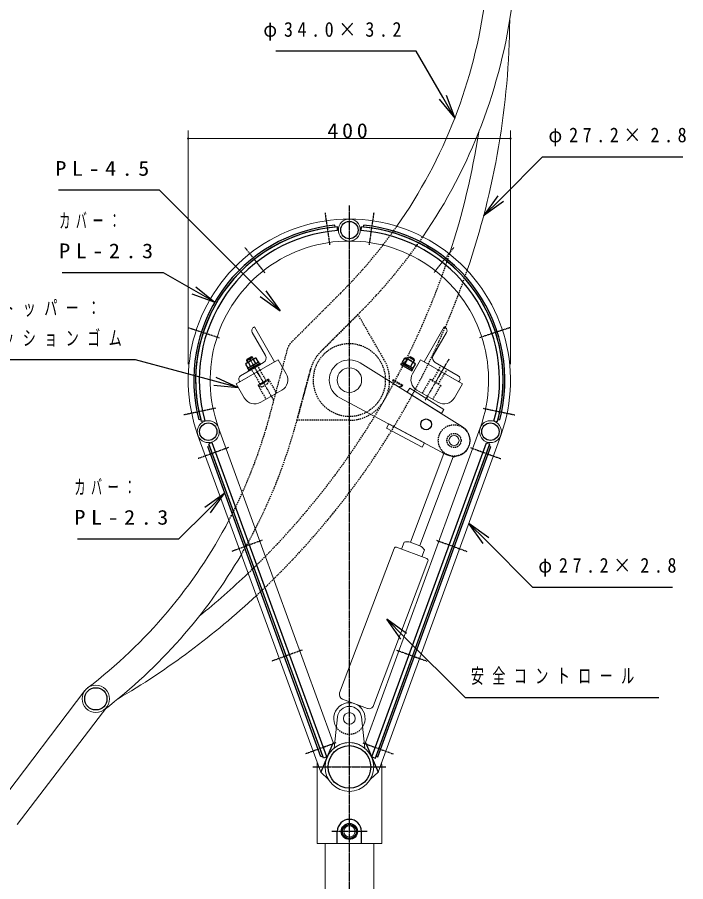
# Model space of a CAD drawing. Units: millimetres at full size; some dimension numbers follow another scale. Extents: x -11724 to 0, y -2278 to 7380.
# Drawn here: x -4987 to -2497, y 1008 to 4226 of the extents above; entities that cross this region are included whole.
import ezdxf

# ---------------------------------------------------------------- set-up
doc = ezdxf.new("R2010")
doc.units = ezdxf.units.MM
doc.linetypes.add('USER2', pattern=[6, 3, -1, 1, -1])
doc.linetypes.add('USER4', pattern=[8, 5, -3])
doc.layers.add('線', color=2, linetype='Continuous', lineweight=25)
doc.layers.add('補助', color=2, linetype='Continuous', lineweight=25)
doc.styles.add('ＭＳ ゴシック', font='')
doc.styles.get('ＭＳ ゴシック').set_extended_font_data('MS Gothic')

# ---------------------------------------------------------------- blocks, each defined once
blk = doc.blocks.new('dimension_origin')
at = {"color": 0, "linetype": 'Continuous', "lineweight": -2}
blk.add_circle((0, 0), 1.25, dxfattribs=at)

msp = doc.modelspace()

# ---------------------------------------------------------------- linework, layer by layer
at = {"layer": '線', "color": 20, "linetype": 'USER2'}
for p, q in [((-3750, 800), (-3750, 3525)), ((-3840.685, 3498.035), (-3832.489, 3441.728)), ((-3659.315, 3498.035), (-3667.511, 3441.728)), ((-3832.489, 3441.728), (-3823.343, 3378.89)), ((-3667.511, 3441.728), (-3676.657, 3378.89)), ((-4139.327, 3369.793), (-4064.875, 3275.173)), ((-3360.673, 3369.793), (-3395.858, 3325.077)), ((-4104.142, 3325.077), (-4064.875, 3275.173)), ((-3395.858, 3325.077), (-3435.125, 3275.173)), ((-4348.478, 3070.501), (-4294.39, 3052.832)), ((-3151.522, 3070.501), (-3205.61, 3052.832)), ((-4294.39, 3052.832), (-4234.029, 3033.115)), ((-3205.61, 3052.832), (-3265.971, 3033.115)), ((-4120.249, 2952.927), (-4032.146, 2800.329)), ((-4084.039, 2890.209), (-4111.498, 2937.769)), ((-3379.751, 2952.927), (-3467.854, 2800.329)), ((-3415.961, 2890.209), (-3388.502, 2937.769)), ((-4248.393, 2770.648), (-4310.545, 2757.635)), ((-3251.607, 2770.648), (-3189.455, 2757.635)), ((-4310.545, 2757.635), (-4366.237, 2745.974)), ((-3189.455, 2757.635), (-3133.763, 2745.974)), ((-4200.575, 2624.248), (-4260.236, 2602.504)), ((-3299.425, 2624.248), (-3239.764, 2602.504)), ((-4260.236, 2602.504), (-4313.696, 2583.02)), ((-3239.764, 2602.504), (-3186.304, 2583.02)), ((-4134.392, 2257.222), (-4187.852, 2237.738)), ((-4074.731, 2278.967), (-4134.392, 2257.222)), ((-3425.269, 2278.967), (-3365.608, 2257.222)), ((-3365.608, 2257.222), (-3312.148, 2237.738)), ((-3925.773, 1870.266), (-4038.894, 1829.037)), ((-3925.773, 1870.266), (-3985.434, 1848.521)), ((-3574.227, 1870.266), (-3514.566, 1848.521)), ((-3514.566, 1848.521), (-3461.106, 1829.037)), ((-3799.926, 1524.977), (-3859.587, 1503.233)), ((-3700.074, 1524.977), (-3640.413, 1503.233)), ((-3859.59, 1503.239), (-3913.05, 1483.755)), ((-3640.41, 1503.239), (-3586.95, 1483.755)), ((-3885.75, 1435), (-3614.25, 1435)), ((-3684, 1195), (-3816, 1195))]:
    msp.add_line(p, q, dxfattribs=at)
at = {"layer": '線'}
for p, q in [((-3803.051, 3445.238), (-3803.69, 3452.108)), ((-3793.729, 3432.488), (-3794.784, 3445.938)), ((-3706.271, 3432.488), (-3705.216, 3445.938)), ((-3696.949, 3445.238), (-3696.31, 3452.108)), ((-4130.543, 2953.956), (-4115.994, 2962.356)), ((-4111.076, 2961.038), (-4115.994, 2962.356)), ((-3528.772, 2961.038), (-3523.855, 2962.356)), ((-3509.306, 2953.956), (-3523.855, 2962.356)), ((-4135.831, 2934.882), (-4133.656, 2938.649)), ((-4127.168, 2919.878), (-4135.831, 2934.882)), ((-4101.18, 2957.399), (-4133.656, 2938.649)), ((-4131.861, 2949.038), (-4111.076, 2961.038)), ((-4131.861, 2949.038), (-4130.543, 2953.956)), ((-4127.811, 2942.024), (-4131.861, 2949.038)), ((-4087.663, 2942.686), (-4127.673, 2919.586)), ((-4088.168, 2942.394), (-4127.168, 2919.878)), ((-4117.418, 2925.507), (-4126.081, 2940.511)), ((-4125.453, 2913.94), (-4083.884, 2937.94)), ((-4084.663, 2937.49), (-4124.673, 2914.39)), ((-4081.484, 2933.783), (-4123.053, 2909.783)), ((-4107.026, 2954.024), (-4111.076, 2961.038)), ((-4109.44, 2930.113), (-4105.048, 2925.721)), ((-4107.289, 2931.355), (-4102.896, 2926.963)), ((-4097.918, 2936.765), (-4106.581, 2951.77)), ((-4096.831, 2957.399), (-4101.18, 2957.399)), ((-4088.168, 2942.394), (-4096.831, 2957.399)), ((-4084.663, 2937.49), (-4087.663, 2942.686)), ((-4081.484, 2933.783), (-4083.884, 2937.94)), ((-3558.365, 2933.783), (-3555.965, 2937.94)), ((-3558.365, 2933.783), (-3516.796, 2909.783)), ((-3514.396, 2913.94), (-3555.965, 2937.94)), ((-3555.185, 2937.49), (-3552.185, 2942.686)), ((-3555.185, 2937.49), (-3515.175, 2914.39)), ((-3552.185, 2942.686), (-3512.175, 2919.586)), ((-3551.68, 2942.394), (-3543.018, 2957.399)), ((-3551.68, 2942.394), (-3512.68, 2919.878)), ((-3543.018, 2957.399), (-3538.668, 2957.399)), ((-3541.93, 2936.765), (-3533.268, 2951.77)), ((-3538.668, 2957.399), (-3506.192, 2938.649)), ((-3532.56, 2931.355), (-3536.952, 2926.963)), ((-3530.408, 2930.113), (-3534.8, 2925.721)), ((-3532.822, 2954.024), (-3528.772, 2961.038)), ((-3507.988, 2949.038), (-3528.772, 2961.038)), ((-3522.43, 2925.507), (-3513.768, 2940.511)), ((-3512.68, 2919.878), (-3504.018, 2934.882)), ((-3512.038, 2942.024), (-3507.988, 2949.038)), ((-3507.988, 2949.038), (-3509.306, 2953.956)), ((-3504.018, 2934.882), (-3506.192, 2938.649)), ((-4124.673, 2914.39), (-4127.673, 2919.586)), ((-4123.053, 2909.783), (-4125.453, 2913.94)), ((-3516.796, 2909.783), (-3514.396, 2913.94)), ((-3515.175, 2914.39), (-3512.175, 2919.586)), ((-3834.062, 1472.623), (-4260.394, 2642.36)), ((-3665.938, 1472.623), (-3239.606, 2642.36)), ((-3855.8, 1472.69), (-4276.992, 2628.327)), ((-3846.746, 1468), (-4273.077, 2637.737)), ((-3849.317, 1475.053), (-4270.509, 2630.69)), ((-3653.254, 1468), (-3226.923, 2637.737)), ((-3650.683, 1475.053), (-3229.491, 2630.69)), ((-3644.2, 1472.69), (-3223.008, 2628.327)), ((-3810, 1525.75), (-3856.789, 1415.832)), ((-3690, 1525.75), (-3643.211, 1415.832)), ((-3849.317, 1475.053), (-3855.8, 1472.69)), ((-3834.062, 1472.623), (-3846.746, 1468)), ((-3665.938, 1472.623), (-3653.254, 1468)), ((-3650.683, 1475.053), (-3644.2, 1472.69)), ((-3856.789, 1415.832), (-3828.592, 1389.625)), ((-3643.211, 1415.832), (-3671.408, 1389.625)), ((-3795, 1150), (-3795, 1195)), ((-3705, 1150), (-3705, 1195))]:
    msp.add_line(p, q, dxfattribs=at)
at = {"layer": '線', "color": 4, "linetype": 'USER4'}
for p, q in [((-3782.595, 3199.464), (-3970.226, 3011.833)), ((-3856.039, 2981.77), (-3710.463, 3127.346)), ((-3717.811, 3119.998), (-3856.039, 2981.77)), ((-3620.07, 2950.704), (-3717.811, 3119.998)), ((-4046.669, 2742.075), (-3977.991, 2998.384)), ((-4104.96, 2899.445), (-4113.96, 2915.033)), ((-4081.81, 2860.848), (-4104.31, 2899.82)), ((-4081.577, 2912.945), (-4090.577, 2928.533)), ((-4059.726, 2873.598), (-4082.226, 2912.57)), ((-3894.862, 2914.527), (-3948.147, 2715.666)), ((-3945.457, 2725.704), (-3894.862, 2914.527)), ((-3440.274, 2873.598), (-3417.774, 2912.57)), ((-3418.423, 2912.945), (-3409.423, 2928.533)), ((-3418.19, 2860.848), (-3395.69, 2899.82)), ((-3395.04, 2899.445), (-3386.04, 2915.033)), ((-4051.283, 2878.473), (-4090.254, 2855.973)), ((-4052.842, 2877.573), (-4088.695, 2856.873)), ((-4051.342, 2874.975), (-4087.195, 2854.275)), ((-4051.342, 2874.975), (-4052.842, 2877.573)), ((-4051.283, 2878.473), (-4021.283, 2826.512)), ((-3588.507, 2874.975), (-3587.007, 2877.573)), ((-3588.507, 2874.975), (-3552.653, 2854.275)), ((-3587.007, 2877.573), (-3551.153, 2856.873)), ((-3448.717, 2878.473), (-3478.717, 2826.512)), ((-3448.717, 2878.473), (-3409.746, 2855.973)), ((-4090.254, 2855.973), (-4060.254, 2804.012)), ((-4087.195, 2854.275), (-4088.695, 2856.873)), ((-4055.3, 2861.432), (-4073.487, 2850.932)), ((-3584.548, 2861.432), (-3566.362, 2850.932)), ((-3552.653, 2854.275), (-3551.153, 2856.873)), ((-3409.746, 2855.973), (-3439.746, 2804.012)), ((-4303.721, 2728.784), (-4310.392, 2727.022)), ((-4288.543, 2724.413), (-4301.544, 2720.778)), ((-3749.973, 2725.704), (-3945.457, 2725.704))]:
    msp.add_line(p, q, dxfattribs=at)
at = {"layer": '線', "color": 7, "lineweight": 13}
for p, q in [((-4103.316, 3073.598), (-4107.214, 3071.348)), ((-4028.316, 2943.695), (-4103.316, 3073.598)), ((-3471.684, 2943.695), (-3396.684, 3073.598)), ((-3396.684, 3073.598), (-3392.786, 3071.348)), ((-4112.155, 3052.907), (-4062.655, 2967.171)), ((-3387.845, 3052.907), (-3437.345, 2967.171)), ((-4171.211, 2861.195), (-4015.326, 2951.195)), ((-4158.22, 2868.695), (-4028.316, 2943.695)), ((-4069.792, 2940.533), (-4155.529, 2891.033)), ((-4015.326, 2951.195), (-3985.326, 2899.233)), ((-3328.547, 2701.637), (-3710.329, 2939.37)), ((-3484.674, 2951.195), (-3514.674, 2899.233)), ((-3328.789, 2861.195), (-3484.674, 2951.195)), ((-3341.78, 2868.695), (-3471.684, 2943.695)), ((-3430.208, 2940.533), (-3344.471, 2891.033)), ((-4160.47, 2872.592), (-4158.22, 2868.695)), ((-3339.53, 2872.592), (-3341.78, 2868.695)), ((-4171.211, 2861.195), (-4141.211, 2809.233)), ((-4001.797, 2837.762), (-4079.739, 2792.762)), ((-3498.203, 2837.762), (-3420.261, 2792.762)), ((-3328.789, 2861.195), (-3358.789, 2809.233)), ((-3388.513, 2597.771), (-3785.287, 2809.538)), ((-3810, 1525.75), (-4237.059, 2697.483)), ((-3690, 1525.75), (-3262.941, 2697.483)), ((-3856.789, 1415.832), (-4313.725, 2669.54)), ((-3643.211, 1415.832), (-3186.275, 2669.54)), ((-3522.794, 2272.301), (-3398.425, 2602.565)), ((-3487.7, 2259.086), (-3363.331, 2589.349)), ((-3363.331, 2589.349), (-3398.425, 2602.565)), ((-3574.085, 2253.148), (-3461.784, 2210.858)), ((-3555.836, 2246.276), (-3546.321, 2271.544)), ((-3487.39, 2258.969), (-3523.104, 2272.418)), ((-3583.747, 2248.772), (-3786.21, 1711.13)), ((-3480.033, 2217.73), (-3470.517, 2242.998)), ((-3659.871, 1663.554), (-3457.408, 2201.196)), ((-4734.612, 1719.68), (-5067.766, 1283.32)), ((-3775.708, 1687.941), (-3683.059, 1653.052)), ((-4653.54, 1657.782), (-4986.694, 1221.423)), ((-3807, 1505.399), (-3794.627, 1621.53)), ((-3693, 1505.399), (-3705.373, 1621.53)), ((-3870.511, 1442.5), (-3870.511, 1150)), ((-3629.489, 1442.5), (-3629.489, 1150)), ((-3870.511, 1150), (-3629.489, 1150)), ((-3840.75, 1150), (-3840.75, 850)), ((-3659.25, 850), (-3659.25, 1150))]:
    msp.add_line(p, q, dxfattribs=at)
at = {"layer": '線', "linetype": 'USER4'}
for p, q in [((-3211.457, 2724.413), (-3198.456, 2720.778)), ((-3196.279, 2728.784), (-3189.608, 2727.022)), ((-4260.394, 2642.36), (-4273.077, 2637.737)), ((-3239.606, 2642.36), (-3226.923, 2637.737)), ((-4270.509, 2630.69), (-4276.992, 2628.327)), ((-3229.491, 2630.69), (-3223.008, 2628.327))]:
    msp.add_line(p, q, dxfattribs=at)
at = {"layer": '線', "color": 7, "lineweight": 13}
for points in [[(-3534.824, 2830.084), (-3525.309, 2845.364), (-3397.978, 2766.075), (-3407.492, 2750.795)], [(-3611.366, 2696.309), (-3479.034, 2625.681), (-3470.559, 2641.561), (-3602.89, 2712.189)]]:
    msp.add_lwpolyline(points, close=True, dxfattribs=at)
for centre, radius in [((-3750, 3434.2), 40.8), ((-3749.973, 2875.704), 45.75), ((-3749.973, 2875.704), 45.75), ((-4275.392, 2683.512), 40.8), ((-3224.608, 2683.512), 40.8), ((-3360.262, 2650.704), 18.75), ((-3360.262, 2650.704), 18.75), ((-4694.076, 1688.731), 51), ((-3750, 1615.75), 21.75), ((-3750, 1435), 90.75), ((-3750, 1195), 21)]:
    msp.add_circle(centre, radius, dxfattribs=at)
at = {"layer": '線'}
for centre, radius in [((-3750, 3434.2), 32.4), ((-4275.392, 2683.512), 32.4), ((-3464.185, 2710.704), 20.25), ((-3224.608, 2683.512), 32.4), ((-4694.076, 1688.731), 41.4), ((-3750, 1435), 79.35), ((-3750, 1195), 30), ((-3750, 1195), 25.95)]:
    msp.add_circle(centre, radius, dxfattribs=at)
at = {"layer": '線', "color": 4, "linetype": 'USER4'}
for radius in [58.5, 26.25]:
    msp.add_circle((-3360.262, 2650.704), radius, dxfattribs=at)
at = {"layer": '線', "color": 7, "lineweight": 13}
for centre, radius, start, end in [((-5119.027, 4535.896), 1890, 324.8719, 352.6269), ((-5119.027, 4535.896), 1992, 325.54824, 352.6269), ((-6114.223, 4240.704), 2961.6, 341.15981, 359.54153), ((-6114.223, 4240.704), 2880, 341.88014, 351.18124), ((-3750, 2875), 600, 339.97484, 200.02516), ((-3750, 2875), 518.4, 339.97484, 200.02516), ((-4100.464, 3059.657), 13.5, 120, 210), ((-3399.536, 3059.657), 13.5, 330, 60), ((-4079.542, 2957.421), 19.5, 300, 30), ((-3420.458, 2957.421), 19.5, 150, 240), ((-3749.973, 2875.704), 75, 58.08979, 241.91021), ((-4024.297, 2876.733), 45, 300, 30), ((-3475.703, 2876.733), 45, 150, 240), ((-4148.779, 2879.342), 13.5, 120, 210), ((-3351.221, 2879.342), 13.5, 330, 60), ((-4102.239, 2831.733), 45, 210, 300), ((-3397.761, 2831.733), 45, 240, 330), ((-3360.262, 2650.704), 60, 241.91021, 58.08979), ((-3396.789, 2607.379), 5.085, 158.60293, 251.23147), ((-3361.385, 2594.047), 5.085, 247.49826, 340.12679), ((-5872.269, 3231.243), 1890, 307.3731, 332.32427), ((-3576.728, 2246.129), 7.5, 69.36486, 159.36486), ((-3532.809, 2221.439), 51.895, 79.22163, 105.09167), ((-3513.722, 2214.251), 51.895, 33.63806, 59.5081), ((-5872.269, 3231.243), 1992, 307.3731, 329.7082), ((-3464.427, 2203.839), 7.5, 339.36486, 69.36486), ((-6114.223, 4240.704), 2880, 308.81876, 313.63863), ((-6114.223, 4240.704), 2961.6, 300.45847, 312.95028), ((-3769.364, 1704.787), 18, 159.36486, 249.36486), ((-3750, 1615.75), 58.5, 326.3486, 213.6514), ((-3747.11, 1677.1), 5.085, 158.60293, 251.23147), ((-3750, 1615.75), 45, 7.37939, 172.62061), ((-3711.705, 1663.767), 5.085, 247.49826, 340.12679), ((-3676.716, 1669.897), 18, 249.36486, 339.36486), ((-3750, 1435.75), 90, 50.70352, 129.29648), ((-3750, 1435), 120.75, 172.31035, 176.34812), ((-3750, 1435), 120.75, 3.65188, 7.68965)]:
    msp.add_arc(centre, radius, start, end, dxfattribs=at)
at = {"layer": '線'}
for centre, radius, start, end in [((-3750, 2875), 579.6, 95.31507, 194.79197), ((-3750, 2875), 572.7, 94.48502, 195.62202), ((-3750, 2875), 572.7, 95.31507, 194.79197), ((-3750, 2875), 572.7, 344.37798, 85.51498), ((-3750, 2875), 572.7, 345.20803, 84.68493), ((-3750, 2875), 579.6, 345.20803, 84.68493), ((-3750, 2875), 559.2, 94.48502, 195.62202), ((-3750, 2875), 559.2, 344.37798, 85.51498), ((-4126.081, 2929.253), 11.258, 90.00001, 149.99999), ((-4102.304, 2921.844), 30.23, 98.13461, 141.86539), ((-4096.831, 2946.14), 11.258, 90.00001, 149.99999), ((-3543.018, 2946.14), 11.258, 30.00001, 89.99999), ((-3537.545, 2921.844), 30.23, 38.13461, 81.86539), ((-3513.768, 2929.253), 11.258, 30.00001, 89.99999), ((-3750, 1195), 45, 0, 180)]:
    msp.add_arc(centre, radius, start, end, dxfattribs=at)
at = {"layer": '線', "color": 4, "linetype": 'USER4'}
for centre, radius, start, end in [((-5119.027, 4535.896), 1890, 315, 324.8719), ((-5119.027, 4535.896), 1992, 315.00029, 325.54824), ((-6114.223, 4240.704), 2880, 313.63863, 341.88014), ((-6114.223, 4240.704), 2961.6, 312.95028, 341.15981), ((-3949.013, 2990.62), 30, 135, 165), ((-3749.973, 2875.704), 135, 1.83878, 298.16122), ((-3749.973, 2875.704), 150, 135, 165), ((-3749.973, 2875.704), 150, 270, 30), ((-4074.991, 2874.537), 23.653, 326.35381, 1.06186), ((-3749.973, 2875.704), 135, 298.16122, 1.83878), ((-3564.858, 2874.537), 23.653, 178.93814, 213.64619), ((-4074.991, 2874.537), 23.653, 238.93814, 273.64619), ((-3564.858, 2874.537), 23.653, 266.35381, 301.06186), ((-5872.269, 3231.243), 1890, 332.32427, 345), ((-5872.269, 3231.243), 1992, 329.7082, 344.99971), ((-3750, 1615.75), 58.5, 213.6514, 326.3486)]:
    msp.add_arc(centre, radius, start, end, dxfattribs=at)
at = {"layer": '補助'}
for p, q in [((-3531.535, 4100.278), (-4023.399, 4100.278)), ((-3501.535, 4100.278), (-3531.535, 4100.278)), ((-3402.539, 3928.812), (-3501.535, 4100.278)), ((-3357.539, 3850.869), (-3402.539, 3928.812)), ((-3389.549, 3936.312), (-3357.539, 3850.869)), ((-3415.53, 3921.312), (-3357.539, 3850.869)), ((-3186.387, 3551.048), (-3030.264, 3707.17)), ((-3030.264, 3707.17), (-3000.264, 3707.17)), ((-3000.264, 3707.17), (-2508.4, 3707.17)), ((-4486.802, 3582.411), (-4833.731, 3582.411)), ((-4456.802, 3582.411), (-4486.802, 3582.411)), ((-4071.303, 3197.017), (-4456.802, 3582.411)), ((-3196.993, 3561.654), (-3250.026, 3487.408)), ((-3250.026, 3487.408), (-3186.387, 3551.048)), ((-3175.78, 3540.441), (-3250.026, 3487.408)), ((-4472.543, 3275.479), (-4819.472, 3275.479)), ((-4442.543, 3275.479), (-4472.543, 3275.479)), ((-4329.593, 3210.315), (-4442.543, 3275.479)), ((-4322.097, 3223.308), (-4251.637, 3165.339)), ((-4337.089, 3197.322), (-4251.637, 3165.339)), ((-4251.637, 3165.339), (-4329.593, 3210.315)), ((-4007.655, 3133.386), (-4071.303, 3197.017)), ((-4060.698, 3207.625), (-4007.655, 3133.386)), ((-4081.909, 3186.409), (-4007.655, 3133.386)), ((-4576.406, 2950.747), (-5138.11, 2950.747)), ((-4546.406, 2950.747), (-4576.406, 2950.747)), ((-4250.644, 2871.498), (-4546.406, 2950.747)), ((-4163.711, 2848.204), (-4250.644, 2871.498)), ((-4246.762, 2885.987), (-4163.711, 2848.204)), ((-4254.526, 2857.009), (-4163.711, 2848.204)), ((-4288.18, 2402.28), (-4213.934, 2455.313)), ((-4213.934, 2455.313), (-4277.574, 2391.674)), ((-4266.967, 2381.067), (-4213.934, 2455.313)), ((-4277.574, 2391.674), (-4385.856, 2283.391)), ((-3251.604, 2267.182), (-3304.637, 2341.428)), ((-3230.391, 2288.395), (-3304.637, 2341.428)), ((-3304.637, 2341.428), (-3240.997, 2277.788)), ((-4415.856, 2283.391), (-4762.785, 2283.391)), ((-4385.856, 2283.391), (-4415.856, 2283.391)), ((-3240.997, 2277.788), (-3068.04, 2104.831)), ((-3068.04, 2104.831), (-3038.04, 2104.831)), ((-3038.04, 2104.831), (-2546.176, 2104.831)), ((-3558.003, 1910.525), (-3611.036, 1984.771)), ((-3536.789, 1931.738), (-3611.036, 1984.771)), ((-3611.036, 1984.771), (-3547.396, 1921.132)), ((-3547.396, 1921.132), (-3319.342, 1693.077)), ((-3319.342, 1693.077), (-3289.342, 1693.077)), ((-3289.342, 1693.077), (-2597.158, 1693.077))]:
    msp.add_line(p, q, dxfattribs=at)
at = {"layer": '補助', "lineweight": 13}
for p, q in [((-4350, 2935), (-4350, 3805)), ((-3150, 2935), (-3150, 3805)), ((-4350, 3775), (-3150, 3775))]:
    msp.add_line(p, q, dxfattribs=at)

# ---------------------------------------------------------------- block references
at = {"layer": '補助', "lineweight": 13, "xscale": 2, "yscale": 2}
msp.add_blockref('dimension_origin', (-4350, 3775), dxfattribs=at)
at = {"layer": '補助', "lineweight": 13, "xscale": 2, "yscale": 2, "rotation": 180}
msp.add_blockref('dimension_origin', (-3150, 3775), dxfattribs=at)

# ---------------------------------------------------------------- texts
at = {"layer": '補助', "char_height": 54.99, "style": 'ＭＳ ゴシック'}
for s, insert, attachment_point in [('\\T1.5;\\W0.9;φ34.0×3.2', (-4070.357, 4209.028), 1), ('\\T1.33;\\W1.1;400', (-3750, 3776), 8), ('\\T1.5;\\W0.9;φ27.2×2.8', (-3008.514, 3815.92), 1), ('\\T1.5;\\W1.1;PL-4.5', (-4844.981, 3691.161), 1), ('\\T1.5;\\W0.55;カバー：', (-4830.722, 3496.729), 1), ('\\T1.5;\\W1.1;PL-2.3', (-4830.722, 3384.229), 1), ('\\T1.64;\\W0.65;ストッパー：', (-5126.156, 3171.997), 1), ('\\T1.64;\\W0.65;クッションゴム', (-5126.156, 3059.497), 1), ('\\T1.5;\\W0.55;カバー：', (-4774.035, 2504.641), 1), ('\\T1.5;\\W1.1;PL-2.3', (-4774.035, 2392.141), 1), ('\\T1.5;\\W0.9;φ27.2×2.8', (-3046.29, 2213.581), 1), ('\\T1.64;\\W0.65;安全コントロール', (-3297.592, 1801.827), 1)]:
    msp.add_mtext(s, dxfattribs=dict(at, insert=insert, attachment_point=attachment_point))

doc.saveas('drawing.dxf')
